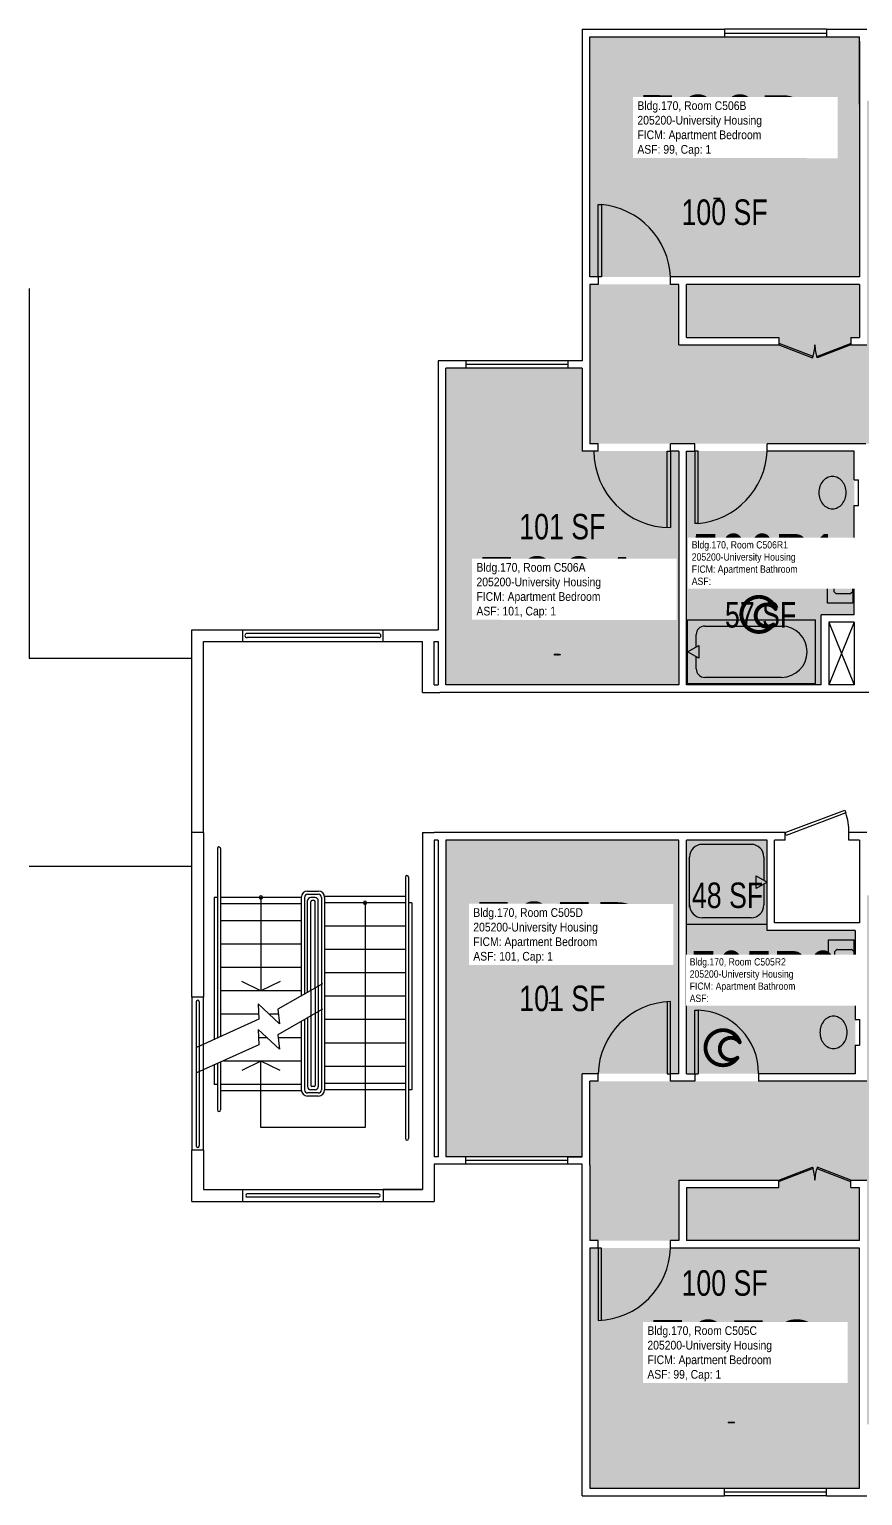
# Model space of a CAD drawing. Header units: inches. Extents: x -88 to 3164, y -86 to 1653.
# Drawn here: x 1284 to 1676, y -52 to 638 of the extents above; entities that cross this region are included whole.
import ezdxf
from ezdxf.enums import TextEntityAlignment as Align

# ---------------------------------------------------------------- set-up
doc = ezdxf.new("R2010")
doc.units = ezdxf.units.IN
doc.header["$LTSCALE"] = 10
doc.header["$MEASUREMENT"] = 0
doc.layers.get('0').update_dxf_attribs({"linetype": 'CONTINUOUS'})
for name, color, linetype in [('A-DOOR', 2, 'CONTINUOUS'), ('A-FLOR', 3, 'CONTINUOUS'), ('A-GLAZ', 1, 'CONTINUOUS'), ('A-IDEN-ICON', 4, 'CONTINUOUS'), ('A-IDEN-RNUM', 7, 'CONTINUOUS'), ('A-IDEN-SNUM', 4, 'CONTINUOUS'), ('A-IDEN-VNUM', 4, 'CONTINUOUS'), ('A-ROOF', 2, 'CONTINUOUS'), ('A-WALL', 5, 'CONTINUOUS'), ('AREA-TEXT', 3, 'CONTINUOUS'), ('P-SANR-FIXT', 2, 'CONTINUOUS'), ('Rooms-Category-Color', 7, 'CONTINUOUS'), ('Rooms-College-Color', 7, 'CONTINUOUS'), ('Rooms-Department-Color', 7, 'CONTINUOUS'), ('Rooms-Division-Color', 7, 'CONTINUOUS'), ('Rooms-Information', 7, 'CONTINUOUS')]:
    doc.layers.add(name, color=color, linetype=linetype)
doc.styles.add('CP_AREA', font='arial.ttf', dxfattribs={"height": 15})
doc.styles.add('CP_ROOMVNUMBER', font='arial.ttf', dxfattribs={"width": 0.85, "height": 0.075})
doc.styles.add('ROOMSNUMBER', font='TXT.SHX', dxfattribs={"height": 1})

# ---------------------------------------------------------------- blocks, each defined once
blk = doc.blocks.new('CPBATH')
at = {"color": 0, "linetype": 'ByBlock', "const_width": 0.0127}
for points in [[(0.0571, 0.0168, 0.861492), (-0.0551, 0, 1)], [(-0.0551, 0, 0.726902), (0.0487, -0.0337, 1)], [(0.0571, 0.0168, 0.729002), (-0.0084, -0.0042, 1)], [(-0.0084, -0.0042, 0.609468), (0.0487, -0.0337, 1)]]:
    blk.add_lwpolyline(points, format="xyb", dxfattribs=at)
at = {"color": 0, "linetype": 'ByBlock', "const_width": 0.00637}
for points in [[(0.0544, 0.0152, 1), (0.0599, 0.0184, 1)], [(0.0459, -0.0353, 1), (0.0515, -0.0321, 1)]]:
    blk.add_lwpolyline(points, format="xyb", close=True, dxfattribs=at)

msp = doc.modelspace()

# ---------------------------------------------------------------- hatches: boundary and pattern name
at = {"layer": 'Rooms-Category-Color', "true_color": 0x728ef3}
for points in [[(1674.61, 521.7), (1547.61, 521.7), (1547.61, 634.7), (1674.61, 634.7)], [(1940.61, 518.2), (1940.61, 443.2), (1810.11, 443.2), (1810.11, 355.7), (1754.61, 355.7), (1754.61, 439.7), (1707.1, 439.7), (1707.1, 443.2), (1547.61, 443.2), (1547.61, 518.2), (1589.61, 518.2), (1589.61, 489.7), (1636.61, 489.7), (1636.61, 493.2), (1593.11, 493.2), (1593.11, 518.2), (1674.61, 518.2), (1674.61, 493.2), (1670.61, 493.2), (1670.61, 489.7), (1678.11, 489.7), (1678.11, 604.7), (1810.11, 604.7), (1810.11, 489.7), (1817.61, 489.7), (1817.61, 493.2), (1813.61, 493.2), (1813.61, 518.2), (1895.11, 518.2), (1895.11, 493.2), (1851.61, 493.2), (1851.61, 489.7), (1898.61, 489.7), (1898.61, 518.2)], [(1589.61, 329.7), (1479.86, 329.7), (1479.86, 478.7), (1544.11, 478.7), (1544.11, 439.7), (1589.61, 439.7)], [(1593.11, 439.7), (1672.11, 439.7), (1672.11, 362.7), (1656.61, 362.7), (1656.61, 329.7), (1593.11, 329.7), (1593.11, 439.7)], [(1544.11, 107.7), (1479.86, 107.7), (1479.86, 256.7), (1589.61, 256.7), (1589.61, 146.7), (1544.11, 146.7)], [(1631.11, 256.7), (1631.11, 214.2), (1672.61, 214.2), (1672.61, 146.7), (1593.11, 146.7), (1593.11, 256.7)], [(1547.61, 68.2), (1547.61, 143.2), (1678.11, 143.2), (1678.11, 230.7), (1733.61, 230.7), (1733.61, 146.7), (1781.12, 146.7), (1781.12, 143.2), (1940.61, 143.2), (1940.61, 68.2), (1898.61, 68.2), (1898.61, 96.7), (1851.61, 96.7), (1851.61, 93.2), (1881.61, 93.2), (1881.61, 68.2), (1813.61, 68.2), (1813.61, 93.2), (1817.61, 93.2), (1817.61, 96.7), (1810.11, 96.7), (1810.11, -18.3), (1678.11, -18.3), (1678.11, 96.7), (1670.61, 96.7), (1670.61, 93.2), (1674.61, 93.2), (1674.61, 68.2), (1593.11, 68.2), (1593.11, 93.2), (1636.61, 93.2), (1636.61, 96.7), (1589.61, 96.7), (1589.61, 68.2)], [(1674.61, 64.7), (1547.61, 64.7), (1547.61, -48.3), (1674.61, -48.3)]]:
    msp.add_hatch(color=171, dxfattribs=at).paths.add_polyline_path(points)
at = {"layer": 'Rooms-College-Color', "true_color": 0xadadad}
for points in [[(1674.61, 521.7), (1547.61, 521.7), (1547.61, 634.7), (1674.61, 634.7)], [(1940.61, 518.2), (1940.61, 443.2), (1810.11, 443.2), (1810.11, 355.7), (1754.61, 355.7), (1754.61, 439.7), (1707.1, 439.7), (1707.1, 443.2), (1547.61, 443.2), (1547.61, 518.2), (1589.61, 518.2), (1589.61, 489.7), (1636.61, 489.7), (1636.61, 493.2), (1593.11, 493.2), (1593.11, 518.2), (1674.61, 518.2), (1674.61, 493.2), (1670.61, 493.2), (1670.61, 489.7), (1678.11, 489.7), (1678.11, 604.7), (1810.11, 604.7), (1810.11, 489.7), (1817.61, 489.7), (1817.61, 493.2), (1813.61, 493.2), (1813.61, 518.2), (1895.11, 518.2), (1895.11, 493.2), (1851.61, 493.2), (1851.61, 489.7), (1898.61, 489.7), (1898.61, 518.2)], [(1589.61, 329.7), (1479.86, 329.7), (1479.86, 478.7), (1544.11, 478.7), (1544.11, 439.7), (1589.61, 439.7)], [(1593.11, 439.7), (1672.11, 439.7), (1672.11, 362.7), (1656.61, 362.7), (1656.61, 329.7), (1593.11, 329.7), (1593.11, 439.7)], [(1544.11, 107.7), (1479.86, 107.7), (1479.86, 256.7), (1589.61, 256.7), (1589.61, 146.7), (1544.11, 146.7)], [(1631.11, 256.7), (1631.11, 214.2), (1672.61, 214.2), (1672.61, 146.7), (1593.11, 146.7), (1593.11, 256.7)], [(1547.61, 68.2), (1547.61, 143.2), (1678.11, 143.2), (1678.11, 230.7), (1733.61, 230.7), (1733.61, 146.7), (1781.12, 146.7), (1781.12, 143.2), (1940.61, 143.2), (1940.61, 68.2), (1898.61, 68.2), (1898.61, 96.7), (1851.61, 96.7), (1851.61, 93.2), (1881.61, 93.2), (1881.61, 68.2), (1813.61, 68.2), (1813.61, 93.2), (1817.61, 93.2), (1817.61, 96.7), (1810.11, 96.7), (1810.11, -18.3), (1678.11, -18.3), (1678.11, 96.7), (1670.61, 96.7), (1670.61, 93.2), (1674.61, 93.2), (1674.61, 68.2), (1593.11, 68.2), (1593.11, 93.2), (1636.61, 93.2), (1636.61, 96.7), (1589.61, 96.7), (1589.61, 68.2)], [(1674.61, 64.7), (1547.61, 64.7), (1547.61, -48.3), (1674.61, -48.3)]]:
    msp.add_hatch(color=253, dxfattribs=at).paths.add_polyline_path(points)
at = {"layer": 'Rooms-Department-Color', "true_color": 0x604aed}
for points in [[(1674.61, 521.7), (1547.61, 521.7), (1547.61, 634.7), (1674.61, 634.7)], [(1940.61, 518.2), (1940.61, 443.2), (1810.11, 443.2), (1810.11, 355.7), (1754.61, 355.7), (1754.61, 439.7), (1707.1, 439.7), (1707.1, 443.2), (1547.61, 443.2), (1547.61, 518.2), (1589.61, 518.2), (1589.61, 489.7), (1636.61, 489.7), (1636.61, 493.2), (1593.11, 493.2), (1593.11, 518.2), (1674.61, 518.2), (1674.61, 493.2), (1670.61, 493.2), (1670.61, 489.7), (1678.11, 489.7), (1678.11, 604.7), (1810.11, 604.7), (1810.11, 489.7), (1817.61, 489.7), (1817.61, 493.2), (1813.61, 493.2), (1813.61, 518.2), (1895.11, 518.2), (1895.11, 493.2), (1851.61, 493.2), (1851.61, 489.7), (1898.61, 489.7), (1898.61, 518.2)], [(1589.61, 329.7), (1479.86, 329.7), (1479.86, 478.7), (1544.11, 478.7), (1544.11, 439.7), (1589.61, 439.7)], [(1593.11, 439.7), (1672.11, 439.7), (1672.11, 362.7), (1656.61, 362.7), (1656.61, 329.7), (1593.11, 329.7), (1593.11, 439.7)], [(1544.11, 107.7), (1479.86, 107.7), (1479.86, 256.7), (1589.61, 256.7), (1589.61, 146.7), (1544.11, 146.7)], [(1631.11, 256.7), (1631.11, 214.2), (1672.61, 214.2), (1672.61, 146.7), (1593.11, 146.7), (1593.11, 256.7)], [(1547.61, 68.2), (1547.61, 143.2), (1678.11, 143.2), (1678.11, 230.7), (1733.61, 230.7), (1733.61, 146.7), (1781.12, 146.7), (1781.12, 143.2), (1940.61, 143.2), (1940.61, 68.2), (1898.61, 68.2), (1898.61, 96.7), (1851.61, 96.7), (1851.61, 93.2), (1881.61, 93.2), (1881.61, 68.2), (1813.61, 68.2), (1813.61, 93.2), (1817.61, 93.2), (1817.61, 96.7), (1810.11, 96.7), (1810.11, -18.3), (1678.11, -18.3), (1678.11, 96.7), (1670.61, 96.7), (1670.61, 93.2), (1674.61, 93.2), (1674.61, 68.2), (1593.11, 68.2), (1593.11, 93.2), (1636.61, 93.2), (1636.61, 96.7), (1589.61, 96.7), (1589.61, 68.2)], [(1674.61, 64.7), (1547.61, 64.7), (1547.61, -48.3), (1674.61, -48.3)]]:
    msp.add_hatch(color=173, dxfattribs=at).paths.add_polyline_path(points)
at = {"layer": 'Rooms-Division-Color', "true_color": 0x604aed}
for points in [[(1674.61, 521.7), (1547.61, 521.7), (1547.61, 634.7), (1674.61, 634.7)], [(1940.61, 518.2), (1940.61, 443.2), (1810.11, 443.2), (1810.11, 355.7), (1754.61, 355.7), (1754.61, 439.7), (1707.1, 439.7), (1707.1, 443.2), (1547.61, 443.2), (1547.61, 518.2), (1589.61, 518.2), (1589.61, 489.7), (1636.61, 489.7), (1636.61, 493.2), (1593.11, 493.2), (1593.11, 518.2), (1674.61, 518.2), (1674.61, 493.2), (1670.61, 493.2), (1670.61, 489.7), (1678.11, 489.7), (1678.11, 604.7), (1810.11, 604.7), (1810.11, 489.7), (1817.61, 489.7), (1817.61, 493.2), (1813.61, 493.2), (1813.61, 518.2), (1895.11, 518.2), (1895.11, 493.2), (1851.61, 493.2), (1851.61, 489.7), (1898.61, 489.7), (1898.61, 518.2)], [(1589.61, 329.7), (1479.86, 329.7), (1479.86, 478.7), (1544.11, 478.7), (1544.11, 439.7), (1589.61, 439.7)], [(1593.11, 439.7), (1672.11, 439.7), (1672.11, 362.7), (1656.61, 362.7), (1656.61, 329.7), (1593.11, 329.7), (1593.11, 439.7)], [(1544.11, 107.7), (1479.86, 107.7), (1479.86, 256.7), (1589.61, 256.7), (1589.61, 146.7), (1544.11, 146.7)], [(1631.11, 256.7), (1631.11, 214.2), (1672.61, 214.2), (1672.61, 146.7), (1593.11, 146.7), (1593.11, 256.7)], [(1547.61, 68.2), (1547.61, 143.2), (1678.11, 143.2), (1678.11, 230.7), (1733.61, 230.7), (1733.61, 146.7), (1781.12, 146.7), (1781.12, 143.2), (1940.61, 143.2), (1940.61, 68.2), (1898.61, 68.2), (1898.61, 96.7), (1851.61, 96.7), (1851.61, 93.2), (1881.61, 93.2), (1881.61, 68.2), (1813.61, 68.2), (1813.61, 93.2), (1817.61, 93.2), (1817.61, 96.7), (1810.11, 96.7), (1810.11, -18.3), (1678.11, -18.3), (1678.11, 96.7), (1670.61, 96.7), (1670.61, 93.2), (1674.61, 93.2), (1674.61, 68.2), (1593.11, 68.2), (1593.11, 93.2), (1636.61, 93.2), (1636.61, 96.7), (1589.61, 96.7), (1589.61, 68.2)], [(1674.61, 64.7), (1547.61, 64.7), (1547.61, -48.3), (1674.61, -48.3)]]:
    msp.add_hatch(color=173, dxfattribs=at).paths.add_polyline_path(points)

# ---------------------------------------------------------------- linework, layer by layer
at = {"layer": 'A-DOOR'}
for p, q in [((1551.61, 555.7), (1553.11, 555.7)), ((1551.61, 521.7), (1551.61, 555.7)), ((1553.11, 555.7), (1553.11, 521.7)), ((1553.11, 521.7), (1551.61, 521.7)), ((1636.86, 490.36), (1636.61, 489.7)), ((1652.74, 484.27), (1636.86, 490.36)), ((1654.48, 484.27), (1670.36, 490.36)), ((1670.36, 490.36), (1670.61, 489.7)), ((1636.61, 489.7), (1652.48, 483.61)), ((1652.48, 483.61), (1652.74, 484.27)), ((1654.74, 483.61), (1654.48, 484.27)), ((1670.61, 489.7), (1654.74, 483.61)), ((1584.11, 403.7), (1584.11, 439.7)), ((1584.11, 439.7), (1585.61, 439.7)), ((1585.61, 439.7), (1585.61, 403.7)), ((1598.61, 439.7), (1597.11, 439.7)), ((1597.11, 439.7), (1597.11, 405.7)), ((1598.61, 405.7), (1598.61, 439.7)), ((1598.61, 405.7), (1597.11, 405.7)), ((1639.61, 260.2), (1667.68, 270.79)), ((1668.18, 269.46), (1640.11, 258.87)), ((1667.68, 270.79), (1668.18, 269.46)), ((1640.11, 258.87), (1639.61, 260.2)), ((1584.11, 180.7), (1584.11, 146.7)), ((1585.61, 146.7), (1585.61, 180.7)), ((1597.11, 176.7), (1598.61, 176.7)), ((1597.11, 146.7), (1597.11, 176.7)), ((1598.61, 176.7), (1598.61, 146.7)), ((1584.11, 146.7), (1585.61, 146.7)), ((1597.11, 146.7), (1598.61, 146.7)), ((1636.61, 96.7), (1652.48, 102.78)), ((1636.86, 96.04), (1636.61, 96.7)), ((1652.74, 102.12), (1636.86, 96.04)), ((1652.48, 102.78), (1652.74, 102.12)), ((1654.74, 102.78), (1654.48, 102.12)), ((1654.48, 102.12), (1670.36, 96.04)), ((1670.61, 96.7), (1654.74, 102.78)), ((1670.36, 96.04), (1670.61, 96.7)), ((1553.11, 64.7), (1551.61, 64.7)), ((1551.61, 64.7), (1551.61, 30.7)), ((1553.11, 30.7), (1553.11, 64.7))]:
    msp.add_line(p, q, dxfattribs=at)
for centre, radius, start, end in [((1549.97, 520.16), 35.67, 2.4645, 84.95117), ((1636.61, 489.7), 17, 339.02254, 360), ((1670.61, 489.7), 17, 180, 200.97746), ((1585.61, 439.7), 36, 180, 270), ((1595.5, 441.2), 35.64, 274.99827, 357.58607), ((1642.42, 260.57), 27.2, 359.22408, 19.05218), ((1586.57, 145.74), 34.97, 91.57576, 178.42424), ((1597.34, 146.95), 29.77, 359.51034, 87.55206), ((1636.61, 96.7), 17, 360, 20.97746), ((1670.61, 96.7), 17, 159.02254, 180), ((1550.65, 65.66), 34.97, 271.57576, 358.42424)]:
    msp.add_arc(centre, radius, start, end, dxfattribs=at)
at = {"layer": 'A-FLOR'}
for p, q in [((1672.11, 359.2), (1660.11, 329.7)), ((1660.11, 359.2), (1672.11, 329.7)), ((1448.36, 353.95), (1386.36, 353.95)), ((1448.36, 351.95), (1386.36, 351.95)), ((1372.36, 252.7), (1372.36, 163.41)), ((1373.86, 252.7), (1373.86, 164.09)), ((1460.86, 239.2), (1460.86, 116.2)), ((1462.36, 239.2), (1462.36, 116.2)), ((1372.36, 229.7), (1370.86, 229.7)), ((1370.86, 229.7), (1370.86, 162.73)), ((1411.86, 229.7), (1373.86, 229.7)), ((1392.86, 229.7), (1392.86, 185.7)), ((1411.86, 229.7), (1411.86, 183.23)), ((1413.36, 229.7), (1413.36, 184.08)), ((1414.86, 232.7), (1419.86, 232.7)), ((1414.86, 231.2), (1419.86, 231.2)), ((1414.86, 185.07), (1414.86, 228.2)), ((1418.36, 229.7), (1416.36, 229.7)), ((1417.86, 228.2), (1416.86, 228.2)), ((1419.86, 187.91), (1419.86, 228.2)), ((1421.36, 229.7), (1421.36, 139.2)), ((1460.86, 230.2), (1422.82, 230.2)), ((1422.86, 229.7), (1422.86, 139.2)), ((1411.86, 226.7), (1373.86, 226.7)), ((1416.36, 185.92), (1416.36, 227.7)), ((1418.36, 187.06), (1418.36, 227.7)), ((1460.86, 227.2), (1422.86, 227.2)), ((1441.86, 227.2), (1441.86, 121.41)), ((1463.86, 227.2), (1462.36, 227.2)), ((1463.86, 227.2), (1463.86, 139.2)), ((1411.86, 218.7), (1373.86, 218.7)), ((1460.86, 216.2), (1422.86, 216.2)), ((1411.86, 207.7), (1373.86, 207.7)), ((1460.86, 205.2), (1422.86, 205.2)), ((1411.86, 196.7), (1373.86, 196.7)), ((1460.86, 194.2), (1422.86, 194.2)), ((1392.86, 185.7), (1383.86, 190.09)), ((1401.86, 190.09), (1392.86, 185.7)), ((1421.87, 189.05), (1400.76, 177.08)), ((1418.36, 187.06), (1418.36, 141.2)), ((1419.86, 187.91), (1419.86, 140.7)), ((1362.36, 180.59), (1362.36, 112.81)), ((1363.86, 180.59), (1363.86, 112.81)), ((1411.86, 185.7), (1373.86, 185.7)), ((1391.64, 179.61), (1391.94, 172.39)), ((1401.59, 170.23), (1391.64, 179.61)), ((1414.86, 185.07), (1414.86, 184.93)), ((1416.36, 185.92), (1416.36, 141.2)), ((1460.86, 183.2), (1422.86, 183.2)), ((1392.09, 174.7), (1373.86, 174.7)), ((1401.3, 174.7), (1397.1, 174.7)), ((1400.76, 177.08), (1401.59, 170.23)), ((1421.87, 177.05), (1400.76, 165.08)), ((1414.86, 172.93), (1414.86, 140.7)), ((1391.94, 172.39), (1362.62, 159.11)), ((1391.64, 167.61), (1391.94, 160.39)), ((1401.59, 158.23), (1391.64, 167.61)), ((1411.86, 171.23), (1411.86, 139.2)), ((1413.36, 172.08), (1413.36, 139.2)), ((1460.86, 172.2), (1422.86, 172.2)), ((1391.94, 160.39), (1362.62, 147.11)), ((1396.04, 163.7), (1392.05, 163.7)), ((1400.76, 165.08), (1401.59, 158.23)), ((1411.86, 163.7), (1401.18, 163.7)), ((1460.86, 161.2), (1422.86, 161.2)), ((1373.86, 152.09), (1373.86, 129.7)), ((1411.86, 152.7), (1375.21, 152.7)), ((1392.86, 152.7), (1383.86, 148.3)), ((1401.86, 148.3), (1392.86, 152.7)), ((1392.86, 121.41), (1392.86, 152.7)), ((1370.86, 150.73), (1370.86, 141.7)), ((1372.36, 151.41), (1372.36, 129.7)), ((1460.86, 150.2), (1422.86, 150.2)), ((1372.36, 141.7), (1370.86, 141.7)), ((1411.86, 141.7), (1373.86, 141.7)), ((1411.86, 138.7), (1373.86, 138.7)), ((1418.36, 139.2), (1416.36, 139.2)), ((1417.86, 140.7), (1416.86, 140.7)), ((1460.86, 142.2), (1422.86, 142.2)), ((1460.86, 139.2), (1422.86, 139.2)), ((1463.86, 139.2), (1462.36, 139.2)), ((1419.86, 137.7), (1414.86, 137.7)), ((1419.86, 136.2), (1414.86, 136.2)), ((1441.86, 121.41), (1392.86, 121.41)), ((1448.25, 90.2), (1386.47, 90.2)), ((1448.25, 88.7), (1386.47, 88.7))]:
    msp.add_line(p, q, dxfattribs=at)
at = {"layer": 'A-FLOR', "extrusion": (1.86022e-05, 1.89733e-12, 1)}
for centre, start, end in [((1386.36, 352.95, 0.03), 90.00001, 270.00001), ((1448.36, 352.95, 0.03), 270.00001, 90.00001)]:
    msp.add_arc(centre, 1, start, end, dxfattribs=at)
at = {"layer": 'A-FLOR'}
for centre, radius, start, end in [((1373.11, 252.7), 0.75, 360, 180), ((1461.61, 239.2), 0.75, 360, 180), ((1392.86, 229.7), 0.75, 90, 270), ((1392.86, 229.7), 0.75, 270, 90), ((1414.86, 229.7), 3, 90, 180), ((1414.86, 229.7), 1.5, 90, 180), ((1416.36, 228.2), 1.5, 90, 180), ((1416.86, 227.7), 0.5, 90, 180), ((1417.86, 227.7), 0.5, 360, 90), ((1418.36, 228.2), 1.5, 360, 90), ((1419.86, 229.7), 3, 360, 90), ((1419.86, 229.7), 1.5, 360, 90), ((1441.86, 227.2), 0.75, 90, 270), ((1441.86, 227.2), 0.75, 270, 90), ((1363.11, 180.59), 0.75, 360, 180), ((1414.86, 139.2), 3, 180, 270), ((1414.86, 139.2), 1.5, 180, 270), ((1416.36, 140.7), 1.5, 180, 270), ((1416.86, 141.2), 0.5, 180, 270), ((1417.86, 141.2), 0.5, 270, 360), ((1418.36, 140.7), 1.5, 270, 360), ((1419.86, 139.2), 3, 270, 360), ((1419.86, 139.2), 1.5, 270, 360), ((1373.11, 129.7), 0.75, 180, 360), ((1363.11, 112.81), 0.75, 180, 360), ((1461.61, 116.2), 0.75, 180, 360), ((1386.47, 89.45), 0.75, 90, 270), ((1448.25, 89.45), 0.75, 270, 90)]:
    msp.add_arc(centre, radius, start, end, dxfattribs=at)
at = {"layer": 'A-GLAZ'}
for p, q in [((1659.11, 638.2), (1611.11, 638.2)), ((1611.11, 636.45), (1659.11, 636.45)), ((1611.11, 634.7), (1659.11, 634.7)), ((1537.36, 482.2), (1489.36, 482.2)), ((1537.36, 480.45), (1489.36, 480.45)), ((1537.36, 478.7), (1489.36, 478.7)), ((1537.36, 107.7), (1489.36, 107.7)), ((1537.36, 105.95), (1489.36, 105.95)), ((1537.36, 104.2), (1489.36, 104.2)), ((1611.11, -48.3), (1659.11, -48.3)), ((1611.11, -50.05), (1659.11, -50.05)), ((1659.11, -51.8), (1611.11, -51.8))]:
    msp.add_line(p, q, dxfattribs=at)
at = {"layer": 'A-ROOF'}
for p, q in [((1283.86, 516.2), (1283.86, 342.17)), ((1360.36, 342.17), (1283.86, 342.17)), ((1360.36, 244.2), (1283.86, 244.2))]:
    msp.add_line(p, q, dxfattribs=at)
at = {"layer": 'A-WALL'}
for p, q in [((1544.11, 638.2), (1544.11, 482.2)), ((1544.11, 638.2), (1611.11, 638.2)), ((1611.11, 638.2), (1611.11, 634.7)), ((1659.11, 638.2), (1659.11, 634.7)), ((1659.11, 638.2), (1678.11, 638.2)), ((1547.61, 634.7), (1611.11, 634.7)), ((1547.61, 521.7), (1547.61, 634.7)), ((1659.11, 634.7), (1674.61, 634.7)), ((1674.61, 602.95), (1674.61, 634.7)), ((1674.61, 632.7), (1674.61, 602.95)), ((1674.61, 602.95), (1674.61, 521.7)), ((1551.61, 521.7), (1547.61, 521.7)), ((1547.61, 518.2), (1547.61, 482.2)), ((1551.61, 518.2), (1547.61, 518.2)), ((1551.61, 521.7), (1551.61, 518.2)), ((1585.61, 518.2), (1585.61, 521.7)), ((1674.61, 521.7), (1585.61, 521.7)), ((1589.61, 518.2), (1585.61, 518.2)), ((1589.61, 489.7), (1589.61, 518.2)), ((1593.11, 493.2), (1593.11, 518.2)), ((1674.61, 518.2), (1593.11, 518.2)), ((1674.61, 518.2), (1674.61, 493.2)), ((1593.11, 493.2), (1636.61, 493.2)), ((1636.61, 493.2), (1636.61, 489.7)), ((1670.61, 493.2), (1674.61, 493.2)), ((1670.61, 493.2), (1670.61, 489.7)), ((1589.61, 489.7), (1636.61, 489.7)), ((1670.61, 489.7), (1678.11, 489.7)), ((1476.36, 482.2), (1476.36, 355.7)), ((1477.11, 482.2), (1476.36, 482.2)), ((1489.36, 482.2), (1477.11, 482.2)), ((1479.86, 329.7), (1479.86, 478.7)), ((1489.36, 478.7), (1479.86, 478.7)), ((1489.36, 482.2), (1489.36, 478.7)), ((1537.36, 482.2), (1537.36, 478.7)), ((1544.11, 482.2), (1537.36, 482.2)), ((1544.11, 478.7), (1537.36, 478.7)), ((1544.11, 478.7), (1544.11, 439.7)), ((1547.61, 482.2), (1547.61, 443.2)), ((1551.61, 443.2), (1547.61, 443.2)), ((1551.61, 439.7), (1551.61, 443.2)), ((1585.61, 439.7), (1585.61, 443.2)), ((1585.61, 439.7), (1585.61, 443.2)), ((1597.11, 443.2), (1585.61, 443.2)), ((1597.11, 439.7), (1597.11, 443.2)), ((1631.11, 439.7), (1631.11, 443.2)), ((1677.61, 443.2), (1631.11, 443.2)), ((1551.61, 439.7), (1544.11, 439.7)), ((1589.61, 439.7), (1585.61, 439.7)), ((1589.61, 439.7), (1589.61, 329.7)), ((1593.11, 439.7), (1597.11, 439.7)), ((1593.11, 329.7), (1593.11, 439.7)), ((1672.11, 439.7), (1631.11, 439.7)), ((1654.48, 439.7), (1635.11, 439.7)), ((1672.11, 426.2), (1672.11, 439.7)), ((1672.11, 426.2), (1674.12, 426.2)), ((1674.12, 414.2), (1674.12, 426.2)), ((1672.11, 414.2), (1674.12, 414.2)), ((1672.11, 362.7), (1672.11, 414.2)), ((1672.11, 362.7), (1656.61, 362.7)), ((1656.61, 329.7), (1656.61, 362.7)), ((1672.11, 359.2), (1660.11, 359.2)), ((1660.11, 359.2), (1660.11, 329.7)), ((1672.11, 359.2), (1672.11, 329.7)), ((1360.36, 260.2), (1360.36, 355.7)), ((1360.36, 355.7), (1384.36, 355.7)), ((1384.36, 355.7), (1450.36, 355.7)), ((1384.36, 350.2), (1384.36, 355.7)), ((1450.36, 355.7), (1476.36, 355.7)), ((1450.36, 350.2), (1450.36, 355.7)), ((1365.86, 350.2), (1384.36, 350.2)), ((1365.86, 260.2), (1365.86, 350.2)), ((1384.36, 350.2), (1450.36, 350.2)), ((1450.36, 350.2), (1468.86, 350.2)), ((1468.86, 326.2), (1468.86, 350.2)), ((1474.36, 350.2), (1476.36, 350.2)), ((1474.36, 329.7), (1474.36, 350.2)), ((1476.36, 350.2), (1476.36, 329.7)), ((1468.86, 326.2), (1477.11, 326.2)), ((1474.36, 329.7), (1476.36, 329.7)), ((1758.11, 326.2), (1477.11, 326.2)), ((1589.61, 329.7), (1479.86, 329.7)), ((1656.61, 329.7), (1593.11, 329.7)), ((1672.11, 329.7), (1660.11, 329.7)), ((1365.86, 260.2), (1360.36, 260.2)), ((1360.36, 182.7), (1360.36, 260.2)), ((1365.86, 260.2), (1365.86, 182.7)), ((1468.86, 260.2), (1474.36, 260.2)), ((1468.86, 260.2), (1468.86, 92.2)), ((1477.11, 260.2), (1474.36, 260.2)), ((1474.36, 256.7), (1474.36, 107.7)), ((1476.36, 256.7), (1474.36, 256.7)), ((1476.36, 256.7), (1476.36, 107.7)), ((1639.61, 260.2), (1477.11, 260.2)), ((1479.86, 256.7), (1479.86, 107.7)), ((1589.61, 256.7), (1479.86, 256.7)), ((1589.61, 146.7), (1589.61, 256.7)), ((1631.11, 256.7), (1593.11, 256.7)), ((1593.11, 146.7), (1593.11, 256.7)), ((1631.11, 214.2), (1631.11, 256.7)), ((1639.61, 256.7), (1634.61, 256.7)), ((1634.61, 217.7), (1634.61, 256.7)), ((1639.61, 256.7), (1639.61, 260.2)), ((1669.61, 256.7), (1669.61, 260.2)), ((1678.11, 260.2), (1669.61, 260.2)), ((1674.61, 256.7), (1669.61, 256.7)), ((1674.61, 256.7), (1674.61, 217.7)), ((1672.61, 214.2), (1631.11, 214.2)), ((1674.61, 217.7), (1634.61, 217.7)), ((1672.61, 214.2), (1672.61, 172.2)), ((1360.36, 182.7), (1360.36, 110.7)), ((1365.86, 182.7), (1360.36, 182.7)), ((1365.86, 110.7), (1365.86, 182.7)), ((1672.61, 172.2), (1674.61, 172.2)), ((1674.61, 172.2), (1674.61, 160.2)), ((1672.61, 160.2), (1672.61, 146.7)), ((1672.61, 160.2), (1674.61, 160.2)), ((1551.61, 146.7), (1544.11, 146.7)), ((1544.11, 107.7), (1544.11, 146.7)), ((1551.61, 143.2), (1551.61, 146.7)), ((1585.61, 143.2), (1585.61, 146.7)), ((1589.61, 146.7), (1585.61, 146.7)), ((1593.11, 146.7), (1597.11, 146.7)), ((1597.11, 146.7), (1597.11, 143.2)), ((1597.11, 146.7), (1597.11, 143.2)), ((1627.11, 146.7), (1627.11, 143.2)), ((1672.61, 146.7), (1627.11, 146.7)), ((1551.61, 143.2), (1547.61, 143.2)), ((1547.61, 103.7), (1547.61, 143.2)), ((1597.11, 143.2), (1585.61, 143.2)), ((1678.11, 143.2), (1627.11, 143.2)), ((1365.86, 110.7), (1360.36, 110.7)), ((1360.36, 86.7), (1360.36, 110.7)), ((1365.86, 110.7), (1365.86, 92.2)), ((1476.36, 107.7), (1474.36, 107.7)), ((1474.36, 104.2), (1474.36, 90.2)), ((1477.11, 104.2), (1474.36, 104.2)), ((1489.36, 104.2), (1477.11, 104.2)), ((1489.36, 107.7), (1479.86, 107.7)), ((1489.36, 104.2), (1489.36, 107.7)), ((1537.36, 107.7), (1544.11, 107.7)), ((1544.11, 107.7), (1537.36, 107.7)), ((1537.36, 104.2), (1537.36, 107.7)), ((1544.11, 104.2), (1537.36, 104.2)), ((1544.11, -51.8), (1544.11, 104.2)), ((1547.61, 103.7), (1547.61, 68.2)), ((1589.61, 96.7), (1636.61, 96.7)), ((1589.61, 96.7), (1589.61, 68.2)), ((1636.61, 93.2), (1636.61, 96.7)), ((1670.61, 93.2), (1670.61, 96.7)), ((1670.61, 96.7), (1678.11, 96.7)), ((1365.86, 92.2), (1384.36, 92.2)), ((1384.36, 86.7), (1384.36, 92.2)), ((1384.36, 92.2), (1450.36, 92.2)), ((1450.36, 92.2), (1450.36, 86.7)), ((1468.86, 92.2), (1450.36, 92.2)), ((1450.36, 92.2), (1468.86, 92.2)), ((1474.36, 90.2), (1474.36, 86.7)), ((1593.11, 93.2), (1636.61, 93.2)), ((1593.11, 93.2), (1593.11, 68.2)), ((1670.61, 93.2), (1674.61, 93.2)), ((1674.61, 68.2), (1674.61, 93.2)), ((1360.36, 86.7), (1384.36, 86.7)), ((1384.36, 86.7), (1450.36, 86.7)), ((1450.36, 86.7), (1474.36, 86.7)), ((1551.61, 68.2), (1547.61, 68.2)), ((1547.61, 64.7), (1547.61, -48.3)), ((1551.61, 64.7), (1547.61, 64.7)), ((1551.61, 64.7), (1551.61, 68.2)), ((1585.61, 64.7), (1585.61, 68.2)), ((1589.61, 68.2), (1585.61, 68.2)), ((1674.61, 64.7), (1585.61, 64.7)), ((1674.61, 68.2), (1593.11, 68.2)), ((1674.61, -16.55), (1674.61, 64.7)), ((1674.61, -48.3), (1674.61, -16.55)), ((1544.11, -51.8), (1611.11, -51.8)), ((1547.61, -48.3), (1611.11, -48.3)), ((1611.11, -51.8), (1611.11, -48.3)), ((1659.11, -48.3), (1674.61, -48.3)), ((1659.11, -51.8), (1659.11, -48.3)), ((1659.11, -51.8), (1678.11, -51.8))]:
    msp.add_line(p, q, dxfattribs=at)
at = {"layer": 'P-SANR-FIXT'}
for p, q in [((1659.48, 398.11), (1671.48, 398.11)), ((1659.48, 368.11), (1659.48, 398.11)), ((1663.48, 393.7), (1662.61, 392.82)), ((1670.48, 393.7), (1663.48, 393.7)), ((1671.36, 392.82), (1670.48, 393.7)), ((1671.48, 398.11), (1671.48, 368.11)), ((1662.48, 392.52), (1662.48, 389.2)), ((1662.48, 389.2), (1663.47, 385.75)), ((1671.48, 373.7), (1671.48, 392.52)), ((1663.47, 380.64), (1662.48, 377.2)), ((1663.48, 385.64), (1663.48, 380.76)), ((1662.48, 377.2), (1662.48, 373.7)), ((1662.48, 373.7), (1663.36, 372.82)), ((1663.66, 372.7), (1670.31, 372.7)), ((1670.61, 372.82), (1671.48, 373.7)), ((1671.48, 368.11), (1659.48, 368.11)), ((1593.73, 360.32), (1653.98, 360.32)), ((1593.73, 330.32), (1593.73, 360.32)), ((1653.98, 330.32), (1653.98, 360.32)), ((1597.75, 347.64), (1597.75, 353.36)), ((1601.77, 357.37), (1637.92, 357.37)), ((1593.73, 345.32), (1598.93, 348.32)), ((1598.93, 342.32), (1593.73, 345.32)), ((1598.93, 348.32), (1598.93, 342.32)), ((1597.75, 337.29), (1597.75, 343)), ((1637.92, 333.27), (1601.77, 333.27)), ((1593.73, 330.32), (1653.98, 330.32)), ((1594.61, 225.17), (1594.61, 248.67)), ((1623.61, 254.67), (1600.61, 254.67)), ((1629.61, 248.67), (1629.61, 237.78)), ((1625.91, 239.92), (1631.11, 236.92)), ((1625.91, 233.92), (1625.91, 239.92)), ((1631.11, 236.92), (1625.91, 233.92)), ((1629.61, 236.05), (1629.61, 226.17)), ((1593.11, 217.2), (1631.11, 217.2)), ((1623.61, 220.17), (1600.61, 220.17)), ((1659.98, 179.78), (1659.98, 209.78)), ((1659.98, 209.78), (1671.98, 209.78)), ((1671.98, 209.78), (1671.98, 179.78)), ((1662.98, 204.2), (1663.86, 205.07)), ((1662.98, 200.76), (1662.98, 204.2)), ((1663.97, 197.25), (1663, 200.64)), ((1664.16, 205.2), (1670.81, 205.2)), ((1671.11, 205.07), (1671.98, 204.2)), ((1671.98, 204.2), (1671.98, 185.37)), ((1663.98, 192.26), (1663.98, 197.14)), ((1662.98, 185.37), (1662.98, 188.64)), ((1663, 188.75), (1663.97, 192.14)), ((1671.98, 179.78), (1659.98, 179.78)), ((1663.98, 184.2), (1663.11, 185.07)), ((1670.81, 184.2), (1663.98, 184.2)), ((1671.86, 185.07), (1671.11, 184.32))]:
    msp.add_line(p, q, dxfattribs=at)
for centre, radius, start, end in [((1664.5, 420.2), 9, 160.77064, 180), ((1663.23, 420.64), 7.65, 139.89909, 160.77064), ((1662.42, 421.32), 6.59, 116.19159, 139.89909), ((1661.9, 422.38), 5.42, 90, 116.19159), ((1661.9, 422.38), 5.42, 63.80841, 90), ((1661.38, 421.32), 6.59, 40.10091, 63.80841), ((1660.57, 420.64), 7.65, 19.22936, 40.10091), ((1659.3, 420.2), 9, 360, 19.22936), ((1664.5, 420.2), 9, 180, 199.22936), ((1663.23, 419.75), 7.65, 199.22936, 220.10091), ((1662.42, 419.07), 6.59, 220.10091, 243.80841), ((1661.38, 419.07), 6.59, 296.19159, 319.89909), ((1660.57, 419.75), 7.65, 319.89909, 340.77064), ((1659.3, 420.2), 9, 340.77064, 360), ((1661.9, 418.02), 5.42, 243.80841, 270), ((1661.9, 418.02), 5.42, 270, 296.19159), ((1651.59, 382.54), 7.26, 129.47246, 153.29881), ((1652.43, 381.52), 8.59, 108.83538, 129.47246), ((1652.98, 379.9), 10.29, 90, 108.83538), ((1652.98, 379.9), 10.29, 71.16462, 90), ((1653.53, 381.52), 8.59, 50.52754, 71.16462), ((1654.38, 382.54), 7.26, 26.70119, 50.52754), ((1662.9, 392.52), 0.418, 135, 180), ((1671.07, 392.52), 0.418, 360, 45), ((1650.29, 383.2), 5.8, 153.29881, 180), ((1650.29, 383.2), 5.8, 180, 206.70119), ((1651.59, 383.85), 7.26, 206.70119, 230.52754), ((1654.38, 383.85), 7.26, 309.47246, 333.29881), ((1655.68, 383.2), 5.8, 360, 26.70119), ((1655.68, 383.2), 5.8, 333.29881, 360), ((1663.07, 385.64), 0.418, 360, 15.9454), ((1663.07, 380.76), 0.418, 344.0546, 360), ((1652.97, 385.53), 9.43, 230.52754, 251.16462), ((1652.47, 384.05), 7.87, 251.16462, 273.77544), ((1652.98, 386.49), 10.29, 270, 288.83538), ((1653.53, 384.88), 8.59, 288.83538, 309.47246), ((1663.66, 373.12), 0.418, 225, 270), ((1670.31, 373.12), 0.418, 270, 315), ((1601.77, 353.36), 4.02, 90, 180), ((1637.92, 345.32), 12.05, 270, 90), ((1601.77, 337.29), 4.02, 180, 270), ((1600.61, 248.67), 6, 90, 180), ((1623.61, 248.67), 6, 360, 90), ((1600.61, 226.17), 6, 180, 270), ((1623.61, 226.17), 6, 270, 360), ((1653.47, 192.37), 9.43, 108.83538, 129.47246), ((1652.97, 193.84), 7.87, 86.22456, 108.83538), ((1653.48, 191.4), 10.29, 71.16462, 90), ((1654.03, 193.02), 8.59, 50.52754, 71.16462), ((1663.4, 200.76), 0.418, 180, 195.9454), ((1664.16, 204.78), 0.418, 90, 135), ((1670.81, 204.78), 0.418, 45, 90), ((1650.79, 194.7), 5.8, 153.29881, 180), ((1650.79, 194.7), 5.8, 180, 206.70119), ((1652.09, 194.04), 7.26, 129.47246, 153.29881), ((1654.88, 194.04), 7.26, 26.70119, 50.52754), ((1656.18, 194.7), 5.8, 360, 26.70119), ((1656.18, 194.7), 5.8, 333.29881, 360), ((1663.57, 197.14), 0.418, 360, 15.9454), ((1652.09, 195.35), 7.26, 206.70119, 230.52754), ((1652.93, 196.38), 8.59, 230.52754, 251.16462), ((1653.48, 197.99), 10.29, 251.16462, 270), ((1653.48, 197.99), 10.29, 270, 288.83538), ((1654.03, 196.38), 8.59, 288.83538, 309.47246), ((1654.88, 195.35), 7.26, 309.47246, 333.29881), ((1663.57, 192.26), 0.418, 344.0546, 360), ((1663.4, 185.37), 0.418, 180, 225), ((1670.81, 184.62), 0.418, 270, 315), ((1671.57, 185.37), 0.418, 315, 360), ((1662.9, 167.32), 6.59, 116.19159, 139.89909), ((1662.38, 168.38), 5.42, 90, 116.19159), ((1662.38, 168.38), 5.42, 63.80841, 90), ((1661.87, 167.32), 6.59, 40.10091, 63.80841), ((1664.99, 166.2), 9, 160.77064, 180), ((1664.99, 166.2), 9, 180, 199.22936), ((1663.71, 166.64), 7.65, 139.89909, 160.77064), ((1661.06, 166.64), 7.65, 19.22936, 40.10091), ((1659.78, 166.2), 9, 360, 19.22936), ((1659.78, 166.2), 9, 340.77064, 360), ((1663.71, 165.75), 7.65, 199.22936, 220.10091), ((1662.9, 165.07), 6.59, 220.10091, 243.80841), ((1662.38, 164.02), 5.42, 243.80841, 270), ((1662.38, 164.02), 5.42, 270, 296.19159), ((1661.87, 165.07), 6.59, 296.19159, 319.89909), ((1661.06, 165.75), 7.65, 319.89909, 340.77064)]:
    msp.add_arc(centre, radius, start, end, dxfattribs=at)

# ---------------------------------------------------------------- block references
at = {"layer": 'A-IDEN-ICON', "xscale": 144.0000000054812, "yscale": 144.0000000054812, "zscale": 144.0000000054812, "rotation": 0.9568004009583855}
for p in [(1626.94, 362.88), (1610.05, 158.99)]:
    msp.add_blockref('CPBATH', p, dxfattribs=at)

# ---------------------------------------------------------------- texts
at = {"layer": 'A-IDEN-RNUM', "style": 'ROOMSNUMBER'}
for s, rotation, p in [('0506-B0', 359.98, (1605.96, 558.44)), ('0506-A0', 359.97609, (1530.79, 343.78)), ('0505-D0', 359.98, (1528.55, 179.92)), ('0505-C0', 359.97609, (1612.72, -17.58))]:
    msp.add_text(s, height=0.36, rotation=rotation, dxfattribs=at).set_placement(p)
for s, p in [('0506-R1', (1631.79, 397.29)), ('0505-R2', (1628.06, 193.17))]:
    msp.add_text(s, height=0.36, dxfattribs=at).set_placement(p)
at = {"layer": 'A-IDEN-SNUM', "style": 'ROOMSNUMBER'}
for s, rotation, p in [('1700C506B0', 359.98, (1605.96, 558.44)), ('1700C506A0', 359.97609, (1530.79, 343.78)), ('1700C505D0', 359.98, (1528.55, 179.92)), ('1700C505C0', 359.97609, (1612.72, -17.58))]:
    msp.add_text(s, height=0.36, rotation=rotation, dxfattribs=at).set_placement(p)
for s, p in [('1700C506R1', (1631.79, 397.29)), ('1700C505R2', (1628.06, 193.17))]:
    msp.add_text(s, height=0.36, dxfattribs=at).set_placement(p)
at = {"layer": 'A-IDEN-VNUM', "style": 'CP_ROOMVNUMBER', "width": 0.85}
for s, rotation, p in [('506B', 359.97609, (1570.06, 578.42)), ('506A', 359.98014, (1494.32, 361.15)), ('505D', 359.97609, (1492.83, 198.72)), ('505C', 359.97609, (1574.77, 2))]:
    msp.add_text(s, height=28.8, rotation=rotation, dxfattribs=at).set_placement(p)
at = {"layer": 'A-IDEN-VNUM', "style": 'CP_ROOMVNUMBER', "width": 0.7}
for s, p in [('506R1', (1595.67, 376.71, 0)), ('505R2', (1594.69, 180.48))]:
    msp.add_text(s, height=24, dxfattribs=at).set_placement(p)
at = {"layer": 'AREA-TEXT', "style": 'CP_AREA', "width": 0.75}
for s, p in [('100 SF', (1611.11, 552.15)), ('101 SF', (1534.73, 404.2)), ('57 SF', (1628.06, 362.7)), ('48 SF', (1612.51, 230.71)), ('101 SF', (1534.73, 182.2)), ('100 SF', (1611.11, 48.27))]:
    msp.add_text(s, height=12, dxfattribs=at).set_placement(p, align=Align.MIDDLE_CENTER)

# ---------------------------------------------------------------- next in the draw order: texts
at = {"layer": 'Rooms-Information', "char_height": 4.1143, "width": 92.16, "attachment_point": 7, "style": 'CP_ROOMVNUMBER', "bg_fill": 3, "box_fill_scale": 1.5, "bg_fill_color": 256, "bg_fill_true_color": 13158600, "bg_fill_transparency": 0}
for s, insert, rotation in [('Bldg.170, Room C506B^M^J205200-University Housing^M^JFICM: Apartment Bedroom^M^JASF: 99, Cap: 1', (1570.06, 578.42), 359.97609), ('Bldg.170, Room C506A^M^J205200-University Housing^M^JFICM: Apartment Bedroom^M^JASF: 101, Cap: 1', (1494.32, 361.15), 359.98014), ('Bldg.170, Room C505D^M^J205200-University Housing^M^JFICM: Apartment Bedroom^M^JASF: 101, Cap: 1', (1492.83, 198.72), 359.97609), ('Bldg.170, Room C505C^M^J205200-University Housing^M^JFICM: Apartment Bedroom^M^JASF: 99, Cap: 1', (1574.77, 2), 359.97609)]:
    msp.add_mtext(s, dxfattribs=dict(at, insert=insert, rotation=rotation))
at = {"layer": 'Rooms-Information', "char_height": 3.4286, "width": 76.8, "attachment_point": 7, "style": 'CP_ROOMVNUMBER', "bg_fill": 3, "box_fill_scale": 1.5, "bg_fill_color": 256, "bg_fill_true_color": 13158600, "bg_fill_transparency": 0}
for s, insert in [('Bldg.170, Room C506R1^M^J205200-University Housing^M^JFICM: Apartment Bathroom^M^JASF: ', (1595.67, 376.71, 0)), ('Bldg.170, Room C505R2^M^J205200-University Housing^M^JFICM: Apartment Bathroom^M^JASF: ', (1594.69, 180.48))]:
    msp.add_mtext(s, dxfattribs=dict(at, insert=insert))

doc.saveas('drawing.dxf')
